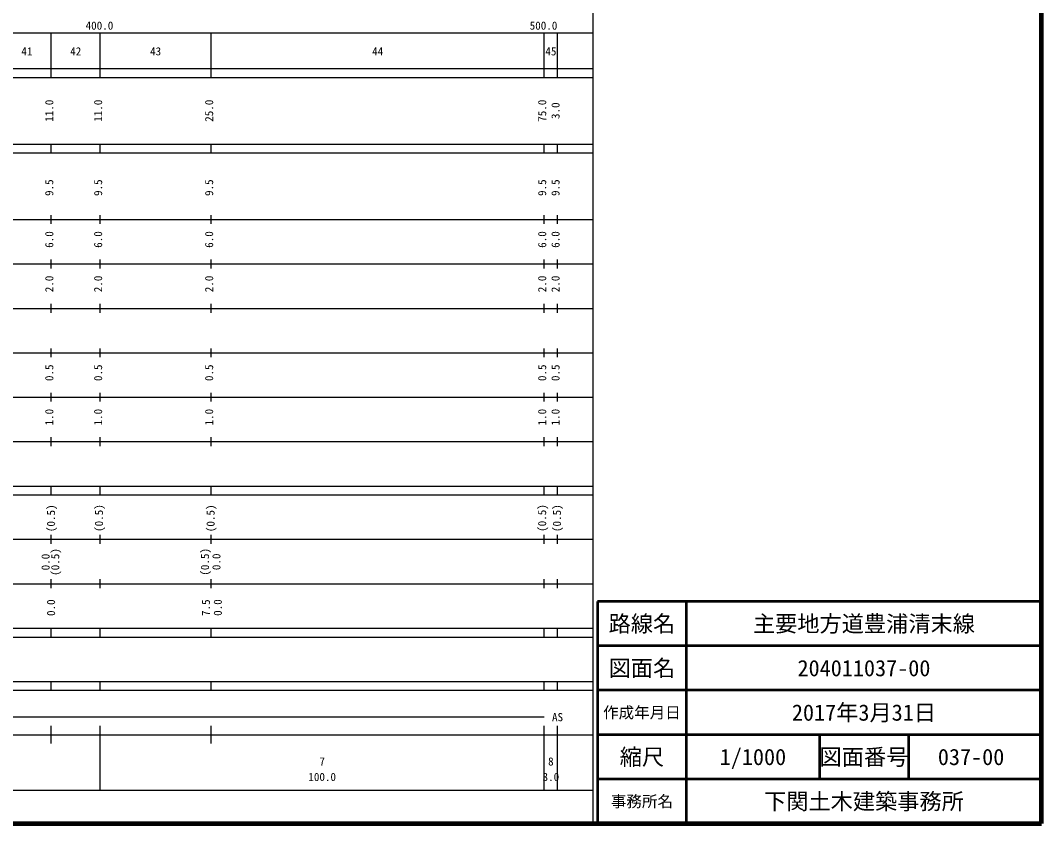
# Model space of a CAD drawing. Units: millimetres on the paper, enlarged 1000 times. Extents: x 40000 to 680000, y 20000 to 380000.
# Drawn here: x 450046 to 680000, y 20000 to 200828 of the extents above; entities that cross this region are included whole.
import ezdxf
from ezdxf.enums import TextEntityAlignment as Align

# ---------------------------------------------------------------- set-up
doc = ezdxf.new("R2010")
doc.units = ezdxf.units.MM
doc.header["$LTSCALE"] = 1000
for name, color, linetype, lineweight in [('M-TTL', 2, 'Continuous', 140), ('M-TTL-BAND', 7, 'Continuous', 25), ('M-TTL-FRAM', 2, 'Continuous', 50), ('M-TTL-LINE', 7, 'Continuous', 50)]:
    doc.layers.add(name, color=color, linetype=linetype, lineweight=lineweight)
doc.layers.add('M-TTL-TXT', color=7, linetype='Continuous')
doc.styles.add('ＭＳ ゴシック', font='')
doc.styles.get('ＭＳ ゴシック').set_extended_font_data('MS Gothic')

msp = doc.modelspace()

# ---------------------------------------------------------------- linework, layer by layer
at = {"layer": 'M-TTL'}
for p, q in [((680000, 20000), (680000, 380000)), ((40000, 20000), (680000, 20000))]:
    msp.add_line(p, q, dxfattribs=at)
at = {"layer": 'M-TTL-BAND'}
for p, q in [((579000, 20000), (579000, 370000)), ((68000, 198000), (579000, 198000)), ((457000, 188000), (457000, 198000)), ((468000, 188000), (468000, 198000)), ((493000, 188000), (493000, 198000)), ((568000, 188000), (568000, 198000)), ((571000, 188000), (571000, 198000)), ((40000, 190000), (579000, 190000)), ((40000, 188000), (579000, 188000)), ((40000, 173000), (579000, 173000)), ((457000, 171000), (457000, 173000)), ((468000, 171000), (468000, 173000)), ((493000, 171000), (493000, 173000)), ((568000, 171000), (568000, 173000)), ((571000, 171000), (571000, 173000)), ((40000, 171000), (579000, 171000)), ((457000, 155000), (457000, 157000)), ((468000, 155000), (468000, 157000)), ((493000, 155000), (493000, 157000)), ((568000, 155000), (568000, 157000)), ((571000, 155000), (571000, 157000)), ((40000, 156000), (579000, 156000)), ((46000, 146000), (579000, 146000)), ((457000, 145000), (457000, 147000)), ((468000, 145000), (468000, 147000)), ((493000, 145000), (493000, 147000)), ((568000, 145000), (568000, 147000)), ((571000, 145000), (571000, 147000)), ((52000, 136000), (579000, 136000)), ((457000, 135000), (457000, 137000)), ((468000, 135000), (468000, 137000)), ((493000, 135000), (493000, 137000)), ((568000, 135000), (568000, 137000)), ((571000, 135000), (571000, 137000)), ((457000, 125000), (457000, 127000)), ((468000, 125000), (468000, 127000)), ((493000, 125000), (493000, 127000)), ((568000, 125000), (568000, 127000)), ((571000, 125000), (571000, 127000)), ((46000, 126000), (579000, 126000)), ((52000, 116000), (579000, 116000)), ((457000, 115000), (457000, 117000)), ((468000, 115000), (468000, 117000)), ((493000, 115000), (493000, 117000)), ((568000, 115000), (568000, 117000)), ((571000, 115000), (571000, 117000)), ((46000, 106000), (579000, 106000)), ((457000, 105000), (457000, 107000)), ((468000, 105000), (468000, 107000)), ((493000, 105000), (493000, 107000)), ((568000, 105000), (568000, 107000)), ((571000, 105000), (571000, 107000)), ((40000, 96000), (579000, 96000)), ((457000, 94000), (457000, 96000)), ((468000, 94000), (468000, 96000)), ((493000, 94000), (493000, 96000)), ((568000, 94000), (568000, 96000)), ((571000, 94000), (571000, 96000)), ((40000, 94000), (579000, 94000)), ((49000, 84000), (579000, 84000)), ((457000, 83000), (457000, 85000)), ((468000, 83000), (468000, 85000)), ((493000, 83000), (493000, 85000)), ((568000, 83000), (568000, 85000)), ((571000, 83000), (571000, 85000)), ((40000, 74000), (579000, 74000)), ((457000, 73000), (457000, 75000)), ((468000, 73000), (468000, 75000)), ((493000, 73000), (493000, 75000)), ((568000, 73000), (568000, 75000)), ((571000, 73000), (571000, 75000)), ((40000, 64000), (579000, 64000)), ((457000, 62000), (457000, 64000)), ((468000, 62000), (468000, 64000)), ((493000, 62000), (493000, 64000)), ((568000, 62000), (568000, 64000)), ((571000, 62000), (571000, 64000)), ((40000, 62000), (579000, 62000)), ((40000, 52000), (579000, 52000)), ((457000, 50000), (457000, 52000)), ((468000, 50000), (468000, 52000)), ((493000, 50000), (493000, 52000)), ((568000, 50000), (568000, 52000)), ((571000, 50000), (571000, 52000)), ((40000, 50000), (579000, 50000)), ((71000, 44000), (568000, 44000)), ((457000, 38000), (457000, 42000)), ((468000, 27500), (468000, 42000)), ((493000, 38000), (493000, 42000)), ((568000, 27500), (568000, 42000)), ((571000, 27500), (571000, 42000)), ((40000, 40000), (579000, 40000)), ((68000, 27500), (579000, 27500))]:
    msp.add_line(p, q, dxfattribs=at)
at = {"layer": 'M-TTL-FRAM'}
for p, q in [((680000, 70000), (580000, 70000)), ((580000, 70000), (580000, 20000))]:
    msp.add_line(p, q, dxfattribs=at)
at = {"layer": 'M-TTL-LINE'}
for p, q in [((600000, 70000), (600000, 20000)), ((680000, 60000), (580000, 60000)), ((680000, 50000), (580000, 50000)), ((680000, 40000), (580000, 40000)), ((630000, 40000), (630000, 30000)), ((650000, 40000), (650000, 30000)), ((680000, 30000), (580000, 30000))]:
    msp.add_line(p, q, dxfattribs=at)

# ---------------------------------------------------------------- texts
at = {"layer": 'M-TTL-BAND', "style": 'ＭＳ ゴシック'}
for s, p in [('400.0', (467844, 198195)), ('500.0', (567844, 198195)), ('41', (451500, 192405)), ('42', (462500, 192405)), ('43', (480500, 192405)), ('44', (530500, 192405)), ('45', (569500, 192405)), ('AS', (571000, 42500)), ('7', (518000, 32523)), ('8', (569500, 32523)), ('100.0', (518000, 29033)), ('3.0', (569500, 29033))]:
    msp.add_text(s, height=1833, dxfattribs=at).set_placement(p, align=Align.BOTTOM_CENTER)
for s, p in [('11.0', (458000, 180500)), ('11.0', (469000, 180500)), ('25.0', (494000, 180500)), ('75.0', (569000, 180500)), ('3.0', (572000, 180500)), ('9.5', (458000, 163174)), ('9.5', (469000, 163174)), ('9.5', (494000, 163174)), ('9.5', (569000, 163174)), ('9.5', (572000, 163174)), ('6.0', (458000, 151500)), ('6.0', (469000, 151500)), ('6.0', (494000, 151500)), ('6.0', (569000, 151500)), ('6.0', (572000, 151500)), ('2.0', (458000, 141500)), ('2.0', (469000, 141500)), ('2.0', (494000, 141500)), ('2.0', (569000, 141500)), ('2.0', (572000, 141500)), ('0.5', (458000, 121500)), ('0.5', (469000, 121500)), ('0.5', (494000, 121500)), ('0.5', (569000, 121500)), ('0.5', (572000, 121500)), ('1.0', (458000, 111500)), ('1.0', (469000, 111500)), ('1.0', (494000, 111500)), ('1.0', (569000, 111500)), ('1.0', (572000, 111500)), ('(0.5)', (458393, 88740)), ('(0.5)', (469187, 88783)), ('(0.5)', (494324, 88728)), ('(0.5)', (568986, 88795)), ('(0.5)', (572319, 88762)), ('0.0', (457164, 78882)), ('(0.5)', (459336, 78895)), ('(0.5)', (493057, 78932)), ('0.0', (495643, 78935)), ('0.0', (458398, 68607)), ('7.5', (493264, 68604)), ('0.0', (495949, 68636))]:
    msp.add_text(s, height=1833, rotation=90, dxfattribs=at).set_placement(p, align=Align.BOTTOM_CENTER)
at = {"layer": 'M-TTL-TXT', "style": 'ＭＳ ゴシック'}
for s, height, p in [('路線名', 3666, (590000, 65000)), ('路線名', 3666, (590000, 65000)), ('主要地方道豊浦清末線', 3666, (640000, 65000)), ('図面名', 3666, (590000, 55000)), ('図面名', 3666, (590000, 55000)), ('204011037-00', 3666, (640000, 55000)), ('作成年月日', 2566, (590000, 45000)), ('作成年月日', 2566, (590000, 45000)), ('2017年3月31日', 3666, (640000, 45000)), ('縮尺', 3666, (590000, 35000)), ('縮尺', 3666, (590000, 35000)), ('1/1000', 3666, (615000, 35000)), ('図面番号', 3666, (640000, 35000)), ('図面番号', 3666, (640000, 35000)), ('037-00', 3666, (664125, 35000)), ('事務所名', 2566, (590000, 25000)), ('事務所名', 2566, (590000, 25000)), ('下関土木建築事務所', 3666, (640000, 25000))]:
    msp.add_text(s, height=height, dxfattribs=at).set_placement(p, align=Align.MIDDLE_CENTER)

doc.saveas('drawing.dxf')
